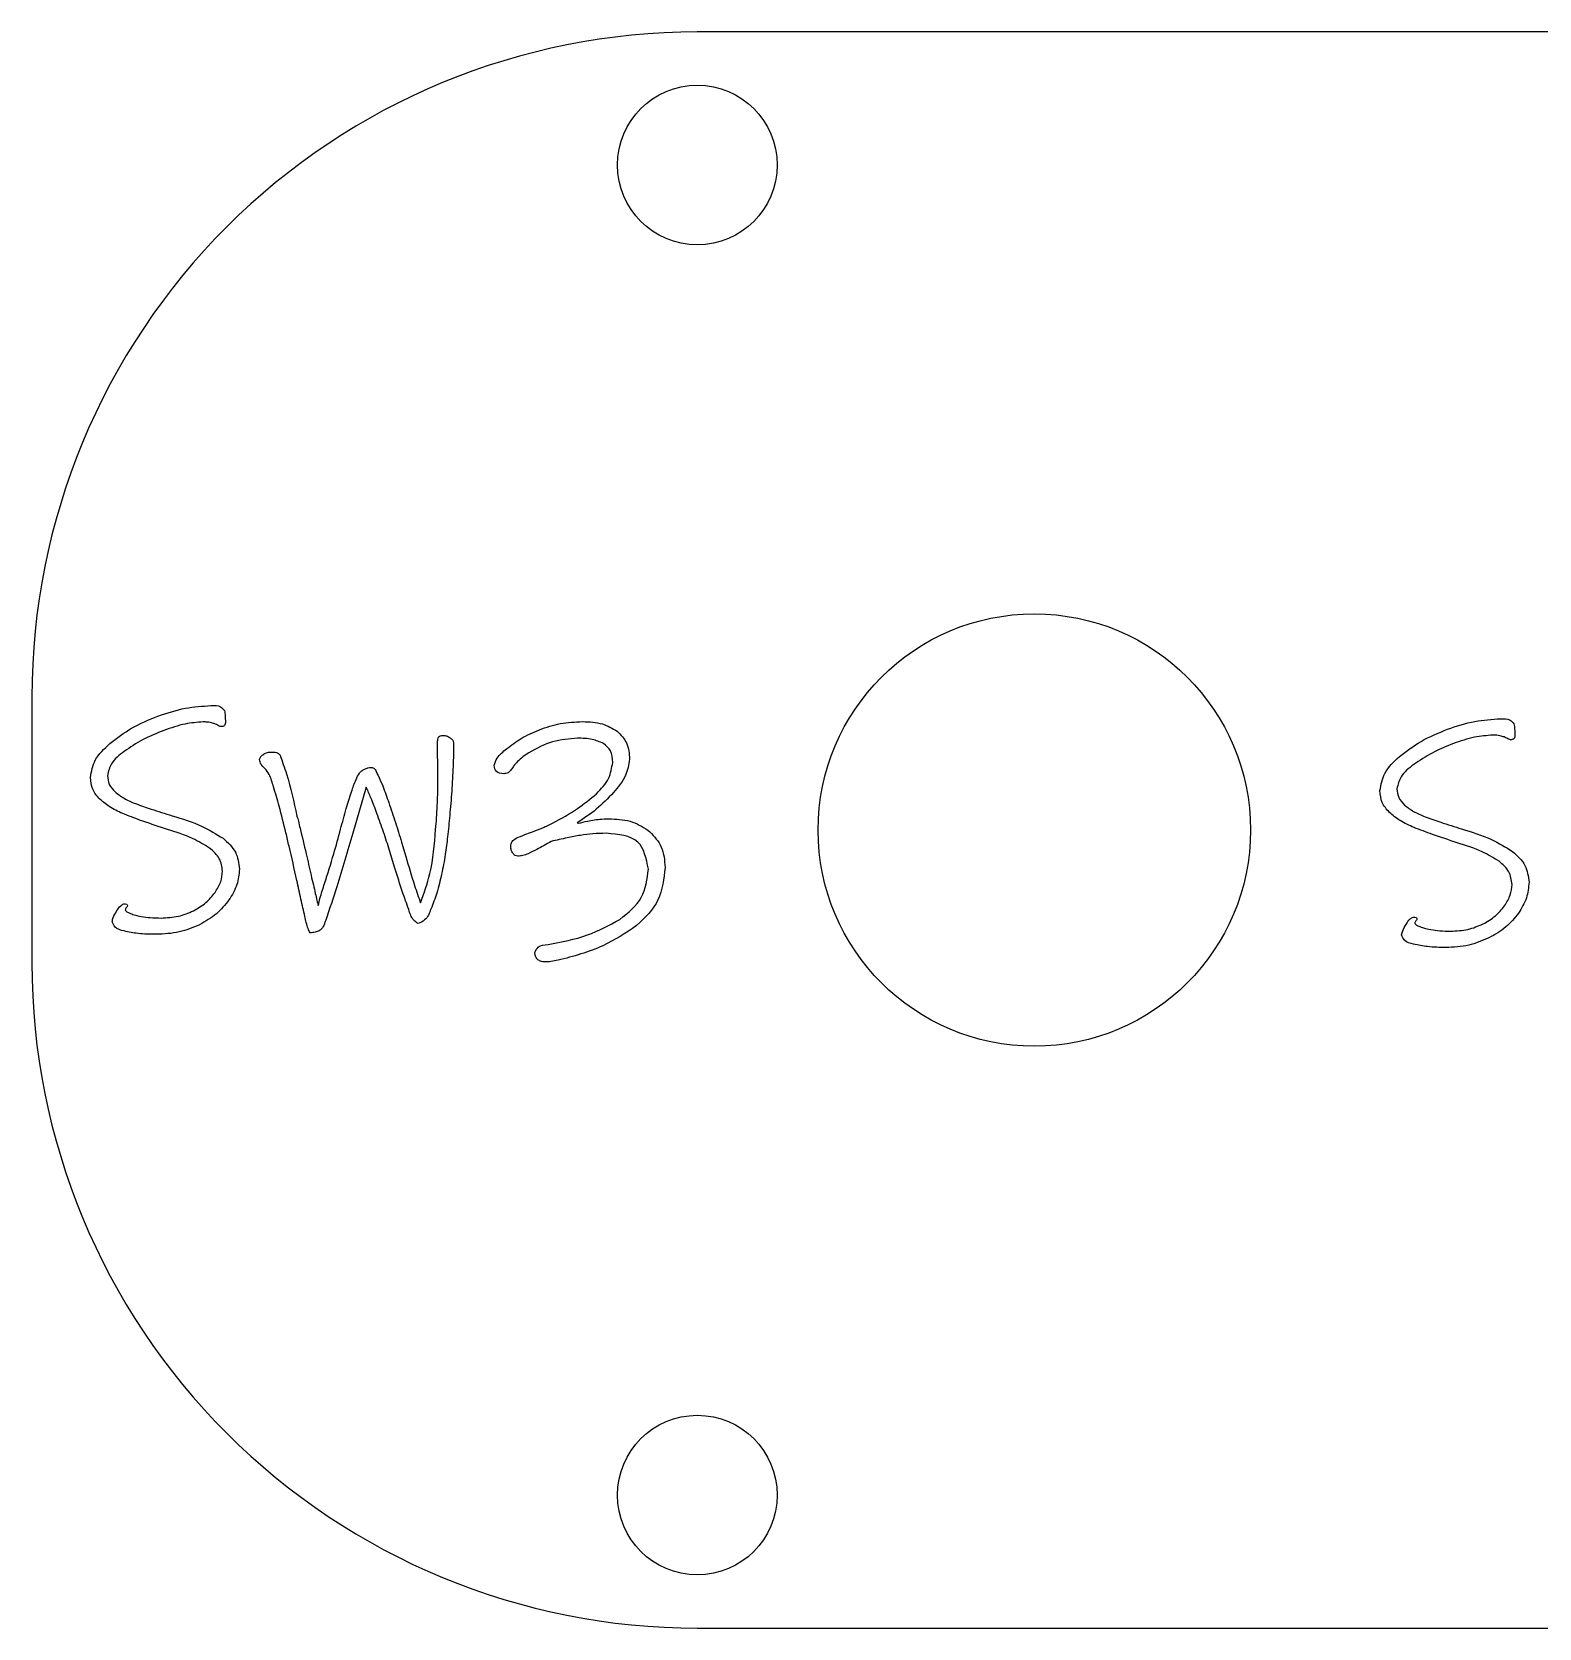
# Model space of a CAD drawing. Header units: millimetres. Extents: x -215.2 to -125.2, y 13.1 to 37.1.
# Drawn here: x -215.21 to -192.56, y 13.11 to 37.11 of the extents above; entities that cross this region are included whole.
import ezdxf

# ---------------------------------------------------------------- set-up
doc = ezdxf.new("R2010")
doc.units = ezdxf.units.MM
doc.layers.get('0').update_dxf_attribs({"linetype": 'CONTINUOUS'})

msp = doc.modelspace()

# ---------------------------------------------------------------- linework, layer by layer
for p, q in [((-209.112, 25.944), (-209.116, 26.42)), ((-210.187, 25.755), (-210.39, 25.062)), ((-207.017, 25.218), (-206.999, 25.213)), ((-209.758, 24.538), (-209.838, 24.803)), ((-209.659, 24.93), (-209.593, 24.713))]:
    msp.add_line(p, q)
msp.add_lwpolyline([(-125.213, 27.111, 0.414214), (-135.213, 37.111), (-205.213, 37.111, 0.414214), (-215.213, 27.111), (-215.213, 23.111, 0.414214), (-205.213, 13.111), (-135.213, 13.111, 0.414214), (-125.213, 23.111)], format="xyb", close=True)
for centre, radius in [((-205.213, 35.111), 1.2), ((-200.147, 25.111), 3.25), ((-205.213, 15.111), 1.2)]:
    msp.add_circle(centre, radius)
for points, knots in [([(-213.319, 26.824), (-213.183, 26.87), (-212.924, 26.957), (-212.651, 26.974), (-212.522, 26.982)], [0, 0, 0, 0, 0.04305477, 0.08158332, 0.08158332, 0.08158332, 0.08158332]), ([(-212.522, 26.982), (-212.469, 26.984), (-212.388, 26.989), (-212.337, 26.928), (-212.319, 26.906)], [0, 0, 0, 0, 0.01462692, 0.02271571, 0.02271571, 0.02271571, 0.02271571]), ([(-212.319, 26.906), (-212.315, 26.88), (-212.306, 26.823), (-212.306, 26.766), (-212.305, 26.737)], [0, 0, 0, 0, 0.0080888, 0.01705806, 0.01705806, 0.01705806, 0.01705806]), ([(-214.041, 26.413), (-213.935, 26.495), (-213.713, 26.664), (-213.454, 26.769), (-213.319, 26.824)], [0, 0, 0, 0, 0.0398796, 0.08335858, 0.08335858, 0.08335858, 0.08335858]), ([(-212.64, 26.737), (-212.731, 26.729), (-212.933, 26.713), (-213.124, 26.646), (-213.23, 26.609)], [0, 0, 0, 0, 0.02719179, 0.0605463, 0.0605463, 0.0605463, 0.0605463]), ([(-212.532, 26.727), (-212.547, 26.73), (-212.583, 26.736), (-212.619, 26.736), (-212.64, 26.737)], [0, 0, 0, 0, 0.00465316, 0.0109076, 0.0109076, 0.0109076, 0.0109076]), ([(-212.466, 26.708), (-212.476, 26.711), (-212.498, 26.718), (-212.52, 26.724), (-212.532, 26.727)], [0, 0, 0, 0, 0.003207888, 0.006869258, 0.006869258, 0.006869258, 0.006869258]), ([(-212.411, 26.682), (-212.421, 26.687), (-212.439, 26.697), (-212.457, 26.705), (-212.466, 26.708)], [0, 0, 0, 0, 0.003243457, 0.006015321, 0.006015321, 0.006015321, 0.006015321]), ([(-212.357, 26.666), (-212.366, 26.667), (-212.385, 26.669), (-212.402, 26.677), (-212.411, 26.682)], [0, 0, 0, 0, 0.002568748, 0.005712051, 0.005712051, 0.005712051, 0.005712051]), ([(-212.305, 26.737), (-212.306, 26.716), (-212.308, 26.679), (-212.342, 26.67), (-212.357, 26.666)], [0, 0, 0, 0, 0.005462842, 0.009737517, 0.009737517, 0.009737517, 0.009737517]), ([(-207.586, 26.619), (-207.482, 26.654), (-207.272, 26.727), (-207.05, 26.736), (-206.937, 26.741)], [0, 0, 0, 0, 0.03274531, 0.06631726, 0.06631726, 0.06631726, 0.06631726]), ([(-206.937, 26.741), (-206.835, 26.738), (-206.649, 26.732), (-206.489, 26.639), (-206.416, 26.597)], [0, 0, 0, 0, 0.0299923, 0.05480766, 0.05480766, 0.05480766, 0.05480766]), ([(-193.939, 26.626), (-193.802, 26.672), (-193.543, 26.759), (-193.27, 26.776), (-193.142, 26.784)], [0, 0, 0, 0, 0.04305477, 0.08158332, 0.08158332, 0.08158332, 0.08158332]), ([(-193.142, 26.784), (-193.089, 26.786), (-193.007, 26.79), (-192.957, 26.73), (-192.939, 26.708)], [0, 0, 0, 0, 0.01462692, 0.02271571, 0.02271571, 0.02271571, 0.02271571]), ([(-192.939, 26.708), (-192.935, 26.681), (-192.926, 26.625), (-192.925, 26.568), (-192.925, 26.538)], [0, 0, 0, 0, 0.0080888, 0.01705806, 0.01705806, 0.01705806, 0.01705806]), ([(-214.333, 25.902), (-214.317, 25.992), (-214.279, 26.194), (-214.126, 26.335), (-214.041, 26.413)], [0, 0, 0, 0, 0.02678375, 0.06035314, 0.06035314, 0.06035314, 0.06035314]), ([(-213.23, 26.609), (-213.339, 26.565), (-213.549, 26.481), (-213.736, 26.354), (-213.826, 26.293)], [0, 0, 0, 0, 0.03515995, 0.06769755, 0.06769755, 0.06769755, 0.06769755]), ([(-209.116, 26.42), (-209.116, 26.438), (-209.116, 26.468), (-209.106, 26.496), (-209.102, 26.508)], [0, 0, 0, 0, 0.005259567, 0.008896627, 0.008896627, 0.008896627, 0.008896627]), ([(-209.102, 26.508), (-209.095, 26.515), (-209.077, 26.533), (-209.051, 26.534), (-209.036, 26.534)], [0, 0, 0, 0, 0.003057532, 0.007352072, 0.007352072, 0.007352072, 0.007352072]), ([(-209.036, 26.534), (-209.017, 26.532), (-208.979, 26.529), (-208.945, 26.509), (-208.928, 26.498)], [0, 0, 0, 0, 0.00561258, 0.01154554, 0.01154554, 0.01154554, 0.01154554]), ([(-208.928, 26.498), (-208.913, 26.487), (-208.886, 26.467), (-208.879, 26.435), (-208.876, 26.42)], [0, 0, 0, 0, 0.005379814, 0.009650011, 0.009650011, 0.009650011, 0.009650011]), ([(-208.876, 26.42), (-208.877, 26.303), (-208.88, 26.061), (-208.896, 25.819), (-208.904, 25.694)], [0, 0, 0, 0, 0.03514862, 0.07270866, 0.07270866, 0.07270866, 0.07270866]), ([(-208.079, 26.333), (-208.008, 26.387), (-207.856, 26.503), (-207.68, 26.578), (-207.586, 26.619)], [0, 0, 0, 0, 0.02658163, 0.05714622, 0.05714622, 0.05714622, 0.05714622]), ([(-207.013, 26.491), (-207.14, 26.482), (-207.399, 26.462), (-207.627, 26.338), (-207.744, 26.274)], [0, 0, 0, 0, 0.03777359, 0.07703609, 0.07703609, 0.07703609, 0.07703609]), ([(-206.624, 26.413), (-206.679, 26.436), (-206.803, 26.487), (-206.938, 26.49), (-207.013, 26.491)], [0, 0, 0, 0, 0.01767792, 0.03999163, 0.03999163, 0.03999163, 0.03999163]), ([(-206.484, 26.128), (-206.488, 26.19), (-206.495, 26.306), (-206.583, 26.38), (-206.624, 26.413)], [0, 0, 0, 0, 0.01785398, 0.03303581, 0.03303581, 0.03303581, 0.03303581]), ([(-206.416, 26.597), (-206.362, 26.542), (-206.248, 26.425), (-206.236, 26.261), (-206.23, 26.175)], [0, 0, 0, 0, 0.02258879, 0.04749755, 0.04749755, 0.04749755, 0.04749755]), ([(-194.66, 26.215), (-194.554, 26.296), (-194.333, 26.466), (-194.074, 26.571), (-193.939, 26.626)], [0, 0, 0, 0, 0.0398796, 0.08335858, 0.08335858, 0.08335858, 0.08335858]), ([(-193.849, 26.411), (-193.958, 26.367), (-194.168, 26.283), (-194.356, 26.156), (-194.446, 26.095)], [0, 0, 0, 0, 0.03515995, 0.06769755, 0.06769755, 0.06769755, 0.06769755]), ([(-193.259, 26.538), (-193.35, 26.531), (-193.552, 26.515), (-193.744, 26.448), (-193.849, 26.411)], [0, 0, 0, 0, 0.02719179, 0.0605463, 0.0605463, 0.0605463, 0.0605463]), ([(-193.151, 26.529), (-193.166, 26.532), (-193.202, 26.538), (-193.239, 26.538), (-193.259, 26.538)], [0, 0, 0, 0, 0.00465316, 0.0109076, 0.0109076, 0.0109076, 0.0109076]), ([(-193.085, 26.51), (-193.095, 26.513), (-193.117, 26.52), (-193.139, 26.526), (-193.151, 26.529)], [0, 0, 0, 0, 0.003207888, 0.006869258, 0.006869258, 0.006869258, 0.006869258]), ([(-193.031, 26.484), (-193.04, 26.489), (-193.058, 26.499), (-193.076, 26.506), (-193.085, 26.51)], [0, 0, 0, 0, 0.003243457, 0.006015321, 0.006015321, 0.006015321, 0.006015321]), ([(-192.976, 26.468), (-192.985, 26.468), (-193.004, 26.471), (-193.021, 26.479), (-193.031, 26.484)], [0, 0, 0, 0, 0.002568748, 0.005712051, 0.005712051, 0.005712051, 0.005712051]), ([(-192.925, 26.538), (-192.925, 26.518), (-192.927, 26.481), (-192.961, 26.472), (-192.976, 26.468)], [0, 0, 0, 0, 0.005462842, 0.009737517, 0.009737517, 0.009737517, 0.009737517]), ([(-213.826, 26.293), (-213.899, 26.238), (-214.024, 26.143), (-214.063, 25.992), (-214.079, 25.93)], [0, 0, 0, 0, 0.02647643, 0.04536765, 0.04536765, 0.04536765, 0.04536765]), ([(-211.791, 26.17), (-211.788, 26.183), (-211.78, 26.212), (-211.756, 26.232), (-211.741, 26.244)], [0, 0, 0, 0, 0.00369258, 0.009029887, 0.009029887, 0.009029887, 0.009029887]), ([(-211.711, 26.038), (-211.734, 26.058), (-211.776, 26.093), (-211.786, 26.146), (-211.791, 26.17)], [0, 0, 0, 0, 0.00875903, 0.01588638, 0.01588638, 0.01588638, 0.01588638]), ([(-211.741, 26.244), (-211.724, 26.255), (-211.689, 26.279), (-211.647, 26.282), (-211.626, 26.284)], [0, 0, 0, 0, 0.00615076, 0.01242242, 0.01242242, 0.01242242, 0.01242242]), ([(-211.626, 26.284), (-211.609, 26.284), (-211.579, 26.283), (-211.549, 26.279), (-211.536, 26.277)], [0, 0, 0, 0, 0.00507383, 0.009001343, 0.009001343, 0.009001343, 0.009001343]), ([(-211.536, 26.277), (-211.526, 26.273), (-211.504, 26.266), (-211.491, 26.246), (-211.484, 26.237)], [0, 0, 0, 0, 0.00324507, 0.006717862, 0.006717862, 0.006717862, 0.006717862]), ([(-211.484, 26.237), (-211.451, 26.143), (-211.344, 25.844), (-211.276, 25.534), (-211.23, 25.321)], [0, 0, 0, 0, 0.02990821, 0.09506107, 0.09506107, 0.09506107, 0.09506107]), ([(-208.267, 26.086), (-208.254, 26.122), (-208.216, 26.222), (-208.132, 26.29), (-208.079, 26.333)], [0, 0, 0, 0, 0.01145279, 0.03159073, 0.03159073, 0.03159073, 0.03159073]), ([(-207.744, 26.274), (-207.775, 26.254), (-207.836, 26.214), (-207.888, 26.164), (-207.914, 26.14)], [0, 0, 0, 0, 0.01122098, 0.02169983, 0.02169983, 0.02169983, 0.02169983]), ([(-206.23, 26.175), (-206.244, 26.092), (-206.277, 25.903), (-206.402, 25.755), (-206.473, 25.673)], [0, 0, 0, 0, 0.02486855, 0.05671526, 0.05671526, 0.05671526, 0.05671526]), ([(-194.953, 25.703), (-194.936, 25.793), (-194.898, 25.996), (-194.745, 26.137), (-194.66, 26.215)], [0, 0, 0, 0, 0.02678375, 0.06035314, 0.06035314, 0.06035314, 0.06035314]), ([(-214.079, 25.93), (-214.073, 25.884), (-214.063, 25.789), (-213.997, 25.72), (-213.963, 25.685)], [0, 0, 0, 0, 0.01351985, 0.02777763, 0.02777763, 0.02777763, 0.02777763]), ([(-211.581, 25.76), (-211.6, 25.824), (-211.629, 25.924), (-211.689, 26.008), (-211.711, 26.038)], [0, 0, 0, 0, 0.01975764, 0.03087841, 0.03087841, 0.03087841, 0.03087841]), ([(-210.409, 25.687), (-210.389, 25.749), (-210.357, 25.846), (-210.309, 25.935), (-210.291, 25.968)], [0, 0, 0, 0, 0.01941972, 0.03049537, 0.03049537, 0.03049537, 0.03049537]), ([(-210.291, 25.968), (-210.28, 25.979), (-210.257, 26.002), (-210.228, 26.018), (-210.213, 26.027)], [0, 0, 0, 0, 0.004589231, 0.009807965, 0.009807965, 0.009807965, 0.009807965]), ([(-210.213, 26.027), (-210.197, 26.034), (-210.166, 26.049), (-210.133, 26.051), (-210.116, 26.053)], [0, 0, 0, 0, 0.00526649, 0.01008627, 0.01008627, 0.01008627, 0.01008627]), ([(-210.116, 26.053), (-210.106, 26.052), (-210.087, 26.05), (-210.072, 26.038), (-210.065, 26.031)], [0, 0, 0, 0, 0.002995484, 0.005744038, 0.005744038, 0.005744038, 0.005744038]), ([(-210.065, 26.031), (-210.058, 26.023), (-210.045, 26.007), (-210.036, 25.987), (-210.032, 25.977)], [0, 0, 0, 0, 0.002995479, 0.006370793, 0.006370793, 0.006370793, 0.006370793]), ([(-210.032, 25.977), (-210.027, 25.967), (-210.019, 25.947), (-210.008, 25.929), (-210.003, 25.92)], [0, 0, 0, 0, 0.003376858, 0.00633204, 0.00633204, 0.00633204, 0.00633204]), ([(-210.003, 25.92), (-209.982, 25.872), (-209.926, 25.742), (-209.879, 25.608), (-209.85, 25.524)], [0, 0, 0, 0, 0.01587924, 0.04249736, 0.04249736, 0.04249736, 0.04249736]), ([(-209.145, 25.119), (-209.135, 25.236), (-209.113, 25.511), (-209.112, 25.786), (-209.112, 25.944)], [0, 0, 0, 0, 0.03534628, 0.08264123, 0.08264123, 0.08264123, 0.08264123]), ([(-208.121, 25.958), (-208.164, 25.962), (-208.245, 25.97), (-208.26, 26.048), (-208.267, 26.086)], [0, 0, 0, 0, 0.0114198, 0.02164733, 0.02164733, 0.02164733, 0.02164733]), ([(-208.008, 26.02), (-208.023, 26.002), (-208.053, 25.966), (-208.099, 25.961), (-208.121, 25.958)], [0, 0, 0, 0, 0.00675885, 0.0133087, 0.0133087, 0.0133087, 0.0133087]), ([(-207.914, 26.14), (-207.934, 26.118), (-207.97, 26.081), (-207.997, 26.038), (-208.008, 26.02)], [0, 0, 0, 0, 0.00889707, 0.01532396, 0.01532396, 0.01532396, 0.01532396]), ([(-206.73, 25.656), (-206.658, 25.728), (-206.527, 25.861), (-206.498, 26.044), (-206.484, 26.128)], [0, 0, 0, 0, 0.02954048, 0.05436633, 0.05436633, 0.05436633, 0.05436633]), ([(-194.446, 26.095), (-194.519, 26.04), (-194.644, 25.945), (-194.682, 25.794), (-194.698, 25.732)], [0, 0, 0, 0, 0.02647643, 0.04536765, 0.04536765, 0.04536765, 0.04536765]), ([(-214.192, 25.574), (-214.233, 25.621), (-214.316, 25.715), (-214.328, 25.84), (-214.333, 25.902)], [0, 0, 0, 0, 0.01830766, 0.03652013, 0.03652013, 0.03652013, 0.03652013]), ([(-213.963, 25.685), (-213.919, 25.651), (-213.825, 25.577), (-213.714, 25.532), (-213.654, 25.508)], [0, 0, 0, 0, 0.01657354, 0.03575161, 0.03575161, 0.03575161, 0.03575161]), ([(-211.395, 25.067), (-211.428, 25.202), (-211.485, 25.434), (-211.553, 25.664), (-211.581, 25.76)], [0, 0, 0, 0, 0.04174348, 0.07180736, 0.07180736, 0.07180736, 0.07180736]), ([(-210.574, 25.123), (-210.546, 25.227), (-210.496, 25.416), (-210.436, 25.603), (-210.409, 25.687)], [0, 0, 0, 0, 0.03224353, 0.05874359, 0.05874359, 0.05874359, 0.05874359]), ([(-210.027, 25.357), (-210.057, 25.437), (-210.106, 25.572), (-210.164, 25.703), (-210.187, 25.755)], [0, 0, 0, 0, 0.02570004, 0.04297277, 0.04297277, 0.04297277, 0.04297277]), ([(-208.904, 25.694), (-208.913, 25.573), (-208.931, 25.344), (-208.954, 25.117), (-208.966, 25.01)], [0, 0, 0, 0, 0.03655772, 0.06867351, 0.06867351, 0.06867351, 0.06867351]), ([(-194.811, 25.376), (-194.853, 25.423), (-194.935, 25.517), (-194.947, 25.641), (-194.953, 25.703)], [0, 0, 0, 0, 0.01830766, 0.03652013, 0.03652013, 0.03652013, 0.03652013]), ([(-194.698, 25.732), (-194.693, 25.686), (-194.682, 25.591), (-194.616, 25.522), (-194.583, 25.486)], [0, 0, 0, 0, 0.01351985, 0.02777763, 0.02777763, 0.02777763, 0.02777763]), ([(-213.822, 25.347), (-213.893, 25.378), (-214.027, 25.437), (-214.139, 25.53), (-214.192, 25.574)], [0, 0, 0, 0, 0.02309915, 0.04359471, 0.04359471, 0.04359471, 0.04359471]), ([(-213.654, 25.508), (-213.577, 25.48), (-213.396, 25.415), (-213.212, 25.358), (-213.107, 25.326)], [0, 0, 0, 0, 0.02474568, 0.05765831, 0.05765831, 0.05765831, 0.05765831]), ([(-209.85, 25.524), (-209.816, 25.425), (-209.748, 25.228), (-209.688, 25.028), (-209.659, 24.93)], [0, 0, 0, 0, 0.03160425, 0.06243476, 0.06243476, 0.06243476, 0.06243476]), ([(-207.381, 25.218), (-207.256, 25.285), (-207.025, 25.411), (-206.823, 25.579), (-206.73, 25.656)], [0, 0, 0, 0, 0.04245103, 0.07866079, 0.07866079, 0.07866079, 0.07866079]), ([(-206.473, 25.673), (-206.556, 25.586), (-206.721, 25.415), (-206.919, 25.283), (-207.017, 25.218)], [0, 0, 0, 0, 0.0358604, 0.07118714, 0.07118714, 0.07118714, 0.07118714]), ([(-194.583, 25.486), (-194.539, 25.452), (-194.444, 25.379), (-194.333, 25.334), (-194.274, 25.31)], [0, 0, 0, 0, 0.01657354, 0.03575161, 0.03575161, 0.03575161, 0.03575161]), ([(-213.173, 25.119), (-213.298, 25.159), (-213.515, 25.231), (-213.73, 25.312), (-213.822, 25.347)], [0, 0, 0, 0, 0.03926772, 0.06878338, 0.06878338, 0.06878338, 0.06878338]), ([(-213.107, 25.326), (-212.953, 25.28), (-212.683, 25.199), (-212.444, 25.05), (-212.341, 24.987)], [0, 0, 0, 0, 0.04787245, 0.08415418, 0.08415418, 0.08415418, 0.08415418]), ([(-211.23, 25.321), (-211.222, 25.296), (-211.205, 25.235), (-211.191, 25.173), (-211.183, 25.137)], [0, 0, 0, 0, 0.00795357, 0.01899383, 0.01899383, 0.01899383, 0.01899383]), ([(-209.838, 24.803), (-209.867, 24.895), (-209.927, 25.081), (-209.993, 25.264), (-210.027, 25.357)], [0, 0, 0, 0, 0.02895717, 0.05855324, 0.05855324, 0.05855324, 0.05855324]), ([(-207.692, 25.086), (-207.64, 25.104), (-207.533, 25.142), (-207.432, 25.192), (-207.381, 25.218)], [0, 0, 0, 0, 0.01664528, 0.03384294, 0.03384294, 0.03384294, 0.03384294]), ([(-206.999, 25.213), (-206.953, 25.224), (-206.874, 25.244), (-206.793, 25.258), (-206.758, 25.265)], [0, 0, 0, 0, 0.01393006, 0.02461511, 0.02461511, 0.02461511, 0.02461511]), ([(-206.758, 25.265), (-206.722, 25.269), (-206.637, 25.279), (-206.552, 25.279), (-206.503, 25.279)], [0, 0, 0, 0, 0.01090085, 0.02552776, 0.02552776, 0.02552776, 0.02552776]), ([(-206.503, 25.279), (-206.394, 25.272), (-206.183, 25.26), (-206.009, 25.142), (-205.925, 25.086)], [0, 0, 0, 0, 0.03226296, 0.06193435, 0.06193435, 0.06193435, 0.06193435]), ([(-194.441, 25.149), (-194.512, 25.18), (-194.646, 25.239), (-194.759, 25.332), (-194.811, 25.376)], [0, 0, 0, 0, 0.02309915, 0.04359471, 0.04359471, 0.04359471, 0.04359471]), ([(-194.274, 25.31), (-194.196, 25.282), (-194.015, 25.217), (-193.831, 25.16), (-193.726, 25.128)], [0, 0, 0, 0, 0.02474568, 0.05765831, 0.05765831, 0.05765831, 0.05765831]), ([(-212.543, 24.84), (-212.627, 24.891), (-212.825, 25.01), (-213.046, 25.079), (-213.173, 25.119)], [0, 0, 0, 0, 0.02924749, 0.06906885, 0.06906885, 0.06906885, 0.06906885]), ([(-212.341, 24.987), (-212.268, 24.922), (-212.129, 24.797), (-212.105, 24.613), (-212.093, 24.524)], [0, 0, 0, 0, 0.0280279, 0.05401209, 0.05401209, 0.05401209, 0.05401209]), ([(-211.23, 24.354), (-211.269, 24.526), (-211.324, 24.764), (-211.379, 25.001), (-211.395, 25.067)], [0, 0, 0, 0, 0.05289151, 0.07311477, 0.07311477, 0.07311477, 0.07311477]), ([(-211.183, 25.137), (-211.152, 25.01), (-211.095, 24.775), (-211.042, 24.538), (-211.017, 24.43)], [0, 0, 0, 0, 0.03927172, 0.07265603, 0.07265603, 0.07265603, 0.07265603]), ([(-210.815, 24.307), (-210.767, 24.455), (-210.681, 24.725), (-210.607, 24.999), (-210.574, 25.123)], [0, 0, 0, 0, 0.04654928, 0.08508624, 0.08508624, 0.08508624, 0.08508624]), ([(-210.39, 25.062), (-210.468, 24.794), (-210.596, 24.356), (-210.74, 23.923), (-210.796, 23.755)], [0, 0, 0, 0, 0.0838324, 0.1368235, 0.1368235, 0.1368235, 0.1368235]), ([(-209.371, 24.015), (-209.319, 24.161), (-209.193, 24.517), (-209.163, 24.895), (-209.145, 25.119)], [0, 0, 0, 0, 0.0462469, 0.1130925, 0.1130925, 0.1130925, 0.1130925]), ([(-208.966, 25.01), (-208.976, 24.921), (-208.997, 24.732), (-209.035, 24.546), (-209.055, 24.449)], [0, 0, 0, 0, 0.02698643, 0.05686812, 0.05686812, 0.05686812, 0.05686812]), ([(-208.017, 24.864), (-208.014, 24.89), (-208.007, 24.944), (-207.961, 24.972), (-207.937, 24.987)], [0, 0, 0, 0, 0.00758118, 0.01537224, 0.01537224, 0.01537224, 0.01537224]), ([(-207.937, 24.987), (-207.893, 25.006), (-207.812, 25.042), (-207.729, 25.072), (-207.692, 25.086)], [0, 0, 0, 0, 0.01463259, 0.02646096, 0.02646096, 0.02646096, 0.02646096]), ([(-206.968, 25.031), (-207.035, 25.019), (-207.183, 24.992), (-207.329, 24.958), (-207.409, 24.939)], [0, 0, 0, 0, 0.02046815, 0.04505833, 0.04505833, 0.04505833, 0.04505833]), ([(-206.583, 25.062), (-206.649, 25.061), (-206.778, 25.059), (-206.906, 25.04), (-206.968, 25.031)], [0, 0, 0, 0, 0.01976719, 0.03859918, 0.03859918, 0.03859918, 0.03859918]), ([(-205.947, 24.524), (-205.98, 24.681), (-206.05, 25.017), (-206.398, 25.046), (-206.583, 25.062)], [0, 0, 0, 0, 0.04335857, 0.09297401, 0.09297401, 0.09297401, 0.09297401]), ([(-205.925, 25.086), (-205.859, 25.013), (-205.72, 24.861), (-205.705, 24.655), (-205.697, 24.548)], [0, 0, 0, 0, 0.02878572, 0.05997498, 0.05997498, 0.05997498, 0.05997498]), ([(-193.793, 24.92), (-193.917, 24.961), (-194.135, 25.033), (-194.349, 25.114), (-194.441, 25.149)], [0, 0, 0, 0, 0.03926772, 0.06878338, 0.06878338, 0.06878338, 0.06878338]), ([(-193.726, 25.128), (-193.573, 25.082), (-193.303, 25), (-193.063, 24.852), (-192.96, 24.788)], [0, 0, 0, 0, 0.04787245, 0.08415418, 0.08415418, 0.08415418, 0.08415418]), ([(-212.348, 24.491), (-212.357, 24.558), (-212.378, 24.698), (-212.486, 24.791), (-212.543, 24.84)], [0, 0, 0, 0, 0.01949228, 0.04123529, 0.04123529, 0.04123529, 0.04123529]), ([(-207.984, 24.762), (-207.994, 24.778), (-208.013, 24.809), (-208.016, 24.846), (-208.017, 24.864)], [0, 0, 0, 0, 0.00537984, 0.01080852, 0.01080852, 0.01080852, 0.01080852]), ([(-207.909, 24.718), (-207.923, 24.72), (-207.954, 24.725), (-207.974, 24.749), (-207.984, 24.762)], [0, 0, 0, 0, 0.004162991, 0.009042628, 0.009042628, 0.009042628, 0.009042628]), ([(-207.753, 24.755), (-207.78, 24.744), (-207.83, 24.724), (-207.884, 24.72), (-207.909, 24.718)], [0, 0, 0, 0, 0.00861497, 0.01610387, 0.01610387, 0.01610387, 0.01610387]), ([(-207.409, 24.939), (-207.48, 24.899), (-207.594, 24.835), (-207.71, 24.777), (-207.753, 24.755)], [0, 0, 0, 0, 0.02464879, 0.03904619, 0.03904619, 0.03904619, 0.03904619]), ([(-193.163, 24.642), (-193.247, 24.693), (-193.444, 24.812), (-193.665, 24.881), (-193.793, 24.92)], [0, 0, 0, 0, 0.02924749, 0.06906885, 0.06906885, 0.06906885, 0.06906885]), ([(-192.96, 24.788), (-192.888, 24.724), (-192.749, 24.599), (-192.724, 24.415), (-192.712, 24.326)], [0, 0, 0, 0, 0.0280279, 0.05401209, 0.05401209, 0.05401209, 0.05401209]), ([(-212.461, 24.17), (-212.428, 24.223), (-212.366, 24.322), (-212.353, 24.437), (-212.348, 24.491)], [0, 0, 0, 0, 0.01835536, 0.03440872, 0.03440872, 0.03440872, 0.03440872]), ([(-212.093, 24.524), (-212.101, 24.444), (-212.117, 24.277), (-212.205, 24.134), (-212.251, 24.06)], [0, 0, 0, 0, 0.02373904, 0.04966111, 0.04966111, 0.04966111, 0.04966111]), ([(-209.55, 23.916), (-209.582, 24.003), (-209.655, 24.209), (-209.72, 24.418), (-209.758, 24.538)], [0, 0, 0, 0, 0.02774813, 0.06563843, 0.06563843, 0.06563843, 0.06563843]), ([(-209.593, 24.713), (-209.551, 24.567), (-209.484, 24.332), (-209.402, 24.102), (-209.371, 24.015)], [0, 0, 0, 0, 0.0455532, 0.07326246, 0.07326246, 0.07326246, 0.07326246]), ([(-206.378, 23.767), (-206.252, 23.867), (-206.006, 24.062), (-205.966, 24.373), (-205.947, 24.524)], [0, 0, 0, 0, 0.04619733, 0.09028574, 0.09028574, 0.09028574, 0.09028574]), ([(-205.697, 24.548), (-205.715, 24.378), (-205.752, 24.035), (-205.999, 23.794), (-206.124, 23.673)], [0, 0, 0, 0, 0.0496857, 0.100124, 0.100124, 0.100124, 0.100124]), ([(-192.967, 24.293), (-192.977, 24.359), (-192.998, 24.5), (-193.106, 24.593), (-193.163, 24.642)], [0, 0, 0, 0, 0.01949228, 0.04123529, 0.04123529, 0.04123529, 0.04123529]), ([(-211.109, 23.812), (-211.13, 23.898), (-211.172, 24.078), (-211.21, 24.26), (-211.23, 24.354)], [0, 0, 0, 0, 0.0265032, 0.05556466, 0.05556466, 0.05556466, 0.05556466]), ([(-211.017, 24.43), (-211.006, 24.382), (-210.983, 24.292), (-210.963, 24.201), (-210.954, 24.159)], [0, 0, 0, 0, 0.0147441, 0.02786106, 0.02786106, 0.02786106, 0.02786106]), ([(-210.909, 23.977), (-210.901, 24.012), (-210.874, 24.123), (-210.839, 24.232), (-210.815, 24.307)], [0, 0, 0, 0, 0.01069673, 0.03434876, 0.03434876, 0.03434876, 0.03434876]), ([(-209.055, 24.449), (-209.077, 24.353), (-209.118, 24.174), (-209.185, 24.003), (-209.216, 23.923)], [0, 0, 0, 0, 0.02940234, 0.0550482, 0.0550482, 0.0550482, 0.0550482]), ([(-193.08, 23.972), (-193.047, 24.025), (-192.986, 24.124), (-192.973, 24.239), (-192.967, 24.293)], [0, 0, 0, 0, 0.01835536, 0.03440872, 0.03440872, 0.03440872, 0.03440872]), ([(-192.712, 24.326), (-192.72, 24.246), (-192.736, 24.079), (-192.824, 23.936), (-192.87, 23.861)], [0, 0, 0, 0, 0.02373904, 0.04966111, 0.04966111, 0.04966111, 0.04966111]), ([(-213.94, 23.89), (-213.922, 23.921), (-213.896, 23.968), (-213.849, 23.992), (-213.833, 24.001)], [0, 0, 0, 0, 0.01029564, 0.01561467, 0.01561467, 0.01561467, 0.01561467]), ([(-213.833, 24.001), (-213.818, 24.002), (-213.793, 24.003), (-213.781, 23.984), (-213.777, 23.977)], [0, 0, 0, 0, 0.00428603, 0.006551302, 0.006551302, 0.006551302, 0.006551302]), ([(-212.784, 23.897), (-212.719, 23.934), (-212.594, 24.006), (-212.504, 24.117), (-212.461, 24.17)], [0, 0, 0, 0, 0.02225689, 0.04266712, 0.04266712, 0.04266712, 0.04266712]), ([(-212.251, 24.06), (-212.311, 23.986), (-212.434, 23.834), (-212.606, 23.737), (-212.694, 23.687)], [0, 0, 0, 0, 0.02812864, 0.05838383, 0.05838383, 0.05838383, 0.05838383]), ([(-210.954, 24.159), (-210.946, 24.123), (-210.933, 24.062), (-210.916, 24.002), (-210.909, 23.977)], [0, 0, 0, 0, 0.01082754, 0.01870867, 0.01870867, 0.01870867, 0.01870867]), ([(-214.008, 23.732), (-214.003, 23.753), (-213.99, 23.81), (-213.959, 23.859), (-213.94, 23.89)], [0, 0, 0, 0, 0.00653655, 0.01732681, 0.01732681, 0.01732681, 0.01732681]), ([(-213.793, 23.944), (-213.798, 23.938), (-213.807, 23.927), (-213.809, 23.913), (-213.81, 23.906)], [0, 0, 0, 0, 0.002256792, 0.004188193, 0.004188193, 0.004188193, 0.004188193]), ([(-213.81, 23.906), (-213.805, 23.9), (-213.79, 23.88), (-213.767, 23.871), (-213.751, 23.864)], [0, 0, 0, 0, 0.002302567, 0.007370914, 0.007370914, 0.007370914, 0.007370914]), ([(-213.777, 23.977), (-213.778, 23.972), (-213.78, 23.959), (-213.789, 23.95), (-213.793, 23.944)], [0, 0, 0, 0, 0.001587592, 0.003746784, 0.003746784, 0.003746784, 0.003746784]), ([(-213.751, 23.864), (-213.726, 23.854), (-213.667, 23.831), (-213.605, 23.819), (-213.569, 23.812)], [0, 0, 0, 0, 0.00796428, 0.01891999, 0.01891999, 0.01891999, 0.01891999]), ([(-213.569, 23.812), (-213.524, 23.805), (-213.426, 23.79), (-213.326, 23.789), (-213.272, 23.788)], [0, 0, 0, 0, 0.0136762, 0.02984262, 0.02984262, 0.02984262, 0.02984262]), ([(-213.272, 23.788), (-213.184, 23.792), (-213.015, 23.799), (-212.859, 23.865), (-212.784, 23.897)], [0, 0, 0, 0, 0.02626073, 0.05037543, 0.05037543, 0.05037543, 0.05037543]), ([(-211.032, 23.567), (-211.042, 23.587), (-211.08, 23.664), (-211.097, 23.749), (-211.109, 23.812)], [0, 0, 0, 0, 0.00677863, 0.02581465, 0.02581465, 0.02581465, 0.02581465]), ([(-209.409, 23.704), (-209.433, 23.72), (-209.505, 23.77), (-209.532, 23.857), (-209.55, 23.916)], [0, 0, 0, 0, 0.00847171, 0.02608987, 0.02608987, 0.02608987, 0.02608987]), ([(-209.216, 23.923), (-209.24, 23.861), (-209.279, 23.761), (-209.374, 23.719), (-209.409, 23.704)], [0, 0, 0, 0, 0.01902252, 0.03024168, 0.03024168, 0.03024168, 0.03024168]), ([(-207.456, 23.392), (-207.255, 23.428), (-206.875, 23.496), (-206.537, 23.681), (-206.378, 23.767)], [0, 0, 0, 0, 0.0609096, 0.1147863, 0.1147863, 0.1147863, 0.1147863]), ([(-194.559, 23.692), (-194.542, 23.723), (-194.516, 23.77), (-194.469, 23.794), (-194.453, 23.803)], [0, 0, 0, 0, 0.01029564, 0.01561467, 0.01561467, 0.01561467, 0.01561467]), ([(-194.453, 23.803), (-194.437, 23.804), (-194.413, 23.805), (-194.401, 23.786), (-194.396, 23.779)], [0, 0, 0, 0, 0.00428603, 0.006551302, 0.006551302, 0.006551302, 0.006551302]), ([(-194.396, 23.779), (-194.397, 23.774), (-194.4, 23.761), (-194.408, 23.751), (-194.413, 23.746)], [0, 0, 0, 0, 0.001587592, 0.003746784, 0.003746784, 0.003746784, 0.003746784]), ([(-193.403, 23.699), (-193.338, 23.736), (-193.214, 23.807), (-193.123, 23.919), (-193.08, 23.972)], [0, 0, 0, 0, 0.02225689, 0.04266712, 0.04266712, 0.04266712, 0.04266712]), ([(-192.87, 23.861), (-192.93, 23.788), (-193.054, 23.635), (-193.225, 23.539), (-193.314, 23.489)], [0, 0, 0, 0, 0.02812864, 0.05838383, 0.05838383, 0.05838383, 0.05838383]), ([(-213.829, 23.593), (-213.88, 23.605), (-213.963, 23.626), (-213.996, 23.703), (-214.008, 23.732)], [0, 0, 0, 0, 0.01470337, 0.02383795, 0.02383795, 0.02383795, 0.02383795]), ([(-213.343, 23.543), (-213.435, 23.544), (-213.598, 23.545), (-213.759, 23.578), (-213.829, 23.593)], [0, 0, 0, 0, 0.0275043, 0.04893715, 0.04893715, 0.04893715, 0.04893715]), ([(-212.694, 23.687), (-212.795, 23.645), (-213.002, 23.558), (-213.227, 23.548), (-213.343, 23.543)], [0, 0, 0, 0, 0.03233682, 0.06689949, 0.06689949, 0.06689949, 0.06689949]), ([(-210.895, 23.597), (-210.915, 23.588), (-210.958, 23.569), (-211.006, 23.567), (-211.032, 23.567)], [0, 0, 0, 0, 0.00643877, 0.0141421, 0.0141421, 0.0141421, 0.0141421]), ([(-210.822, 23.687), (-210.83, 23.669), (-210.846, 23.632), (-210.879, 23.609), (-210.895, 23.597)], [0, 0, 0, 0, 0.0059388, 0.01175222, 0.01175222, 0.01175222, 0.01175222]), ([(-210.796, 23.755), (-210.799, 23.748), (-210.808, 23.726), (-210.816, 23.703), (-210.822, 23.687)], [0, 0, 0, 0, 0.002354082, 0.007316025, 0.007316025, 0.007316025, 0.007316025]), ([(-206.124, 23.673), (-206.289, 23.563), (-206.653, 23.323), (-207.075, 23.212), (-207.305, 23.152)], [0, 0, 0, 0, 0.0591357, 0.1299152, 0.1299152, 0.1299152, 0.1299152]), ([(-194.627, 23.534), (-194.623, 23.555), (-194.61, 23.612), (-194.579, 23.661), (-194.559, 23.692)], [0, 0, 0, 0, 0.00653655, 0.01732681, 0.01732681, 0.01732681, 0.01732681]), ([(-194.448, 23.394), (-194.499, 23.407), (-194.582, 23.428), (-194.615, 23.504), (-194.627, 23.534)], [0, 0, 0, 0, 0.01470337, 0.02383795, 0.02383795, 0.02383795, 0.02383795]), ([(-194.413, 23.746), (-194.418, 23.74), (-194.427, 23.729), (-194.428, 23.715), (-194.429, 23.708)], [0, 0, 0, 0, 0.002256792, 0.004188193, 0.004188193, 0.004188193, 0.004188193]), ([(-194.429, 23.708), (-194.425, 23.702), (-194.41, 23.682), (-194.386, 23.672), (-194.37, 23.666)], [0, 0, 0, 0, 0.002302567, 0.007370914, 0.007370914, 0.007370914, 0.007370914]), ([(-194.37, 23.666), (-194.346, 23.656), (-194.287, 23.633), (-194.225, 23.621), (-194.189, 23.614)], [0, 0, 0, 0, 0.00796428, 0.01891999, 0.01891999, 0.01891999, 0.01891999]), ([(-194.189, 23.614), (-194.144, 23.607), (-194.045, 23.592), (-193.946, 23.591), (-193.892, 23.59)], [0, 0, 0, 0, 0.0136762, 0.02984262, 0.02984262, 0.02984262, 0.02984262]), ([(-193.892, 23.59), (-193.803, 23.594), (-193.634, 23.601), (-193.478, 23.667), (-193.403, 23.699)], [0, 0, 0, 0, 0.02626073, 0.05037543, 0.05037543, 0.05037543, 0.05037543]), ([(-207.654, 23.27), (-207.64, 23.299), (-207.602, 23.377), (-207.512, 23.386), (-207.456, 23.392)], [0, 0, 0, 0, 0.0092253, 0.02474481, 0.02474481, 0.02474481, 0.02474481]), ([(-193.962, 23.345), (-194.054, 23.346), (-194.218, 23.347), (-194.378, 23.38), (-194.448, 23.394)], [0, 0, 0, 0, 0.0275043, 0.04893715, 0.04893715, 0.04893715, 0.04893715]), ([(-193.314, 23.489), (-193.414, 23.447), (-193.621, 23.36), (-193.846, 23.35), (-193.962, 23.345)], [0, 0, 0, 0, 0.03233682, 0.06689949, 0.06689949, 0.06689949, 0.06689949]), ([(-207.619, 23.17), (-207.629, 23.185), (-207.65, 23.215), (-207.653, 23.251), (-207.654, 23.27)], [0, 0, 0, 0, 0.00530953, 0.01068936, 0.01068936, 0.01068936, 0.01068936]), ([(-207.499, 23.128), (-207.524, 23.129), (-207.569, 23.13), (-207.604, 23.158), (-207.619, 23.17)], [0, 0, 0, 0, 0.00732958, 0.01306955, 0.01306955, 0.01306955, 0.01306955]), ([(-207.305, 23.152), (-207.341, 23.145), (-207.405, 23.132), (-207.47, 23.129), (-207.499, 23.128)], [0, 0, 0, 0, 0.01087597, 0.0195046, 0.0195046, 0.0195046, 0.0195046])]:
    msp.add_open_spline(points, degree=3, knots=knots)

doc.saveas('drawing.dxf')
